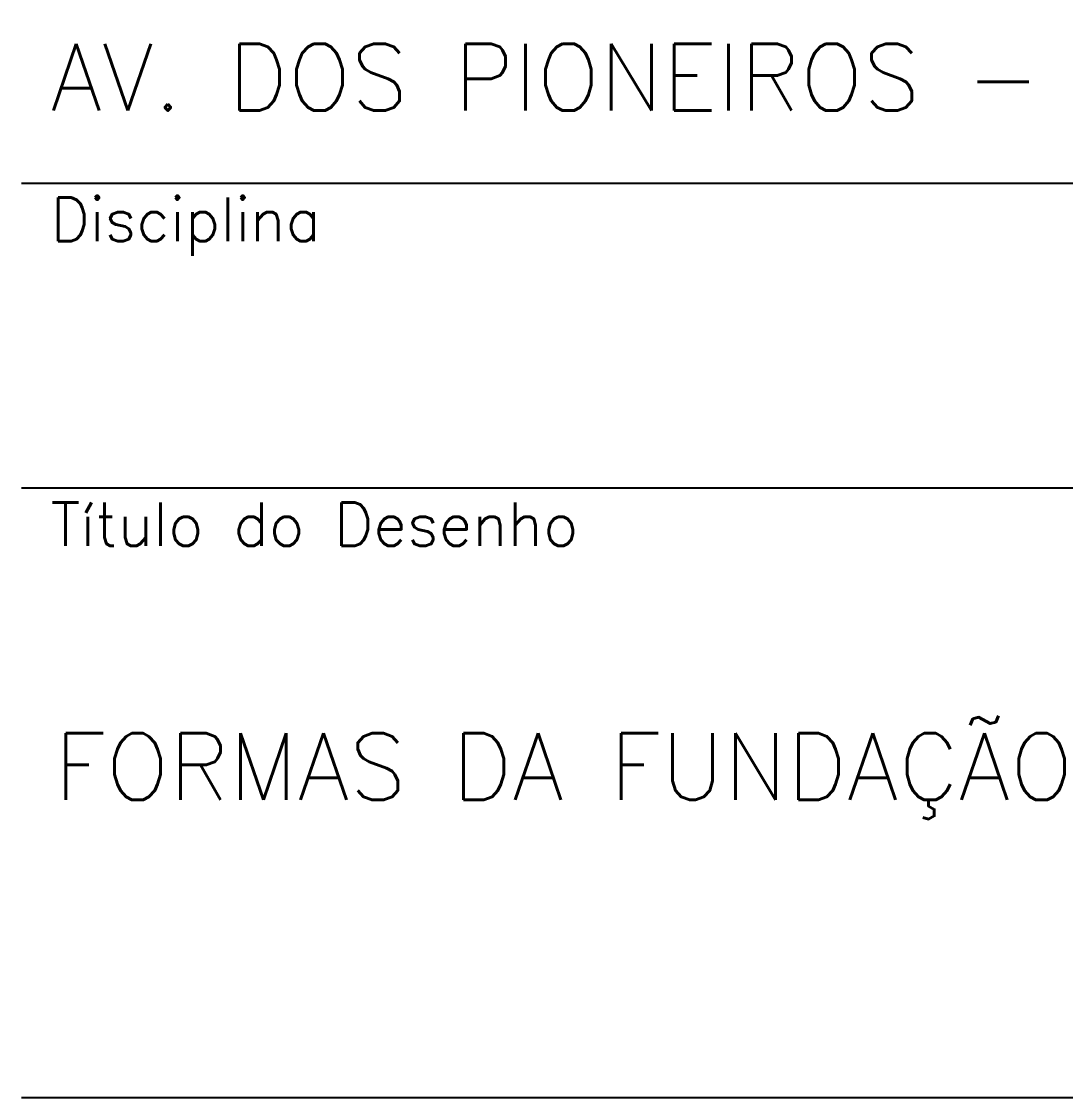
# Model space of a CAD drawing. Extents: x -9640 to 3028, y -572 to 5735.
# Drawn here: x 1715.4 to 1985.2, y -164.8 to 113.2 of the extents above; entities that cross this region are included whole.
import ezdxf

# ---------------------------------------------------------------- set-up
doc = ezdxf.new("R2010")
doc.units = 0
doc.header["$LTSCALE"] = 100
doc.header["$MEASUREMENT"] = 0
doc.layers.get('0').update_dxf_attribs({"color": 245, "linetype": 'CONTINUOUS'})
doc.layers.add('16', color=5, linetype='CONTINUOUS')
doc.layers.add('TEX1', color=7, linetype='CONTINUOUS')
doc.styles.get("Standard").update_dxf_attribs({"font": 'ROMANS.SHX'})

msp = doc.modelspace()

# ---------------------------------------------------------------- linework, layer by layer
for p, q in [((1715.424399, 71.409286), (2877.924399, 71.409286)), ((1715.424399, -7.340714), (2877.924399, -7.340714)), ((1715.424399, -164.840714), (2877.924399, -164.840714))]:
    msp.add_line(p, q)

# ---------------------------------------------------------------- texts
at = {"layer": '16', "color": 4}
msp.add_text('FORMAS DA FUNDAÇÃO - IMPLANTAÇÃO GERAL', height=17.25, dxfattribs=at).set_placement((1723.95877, -87.964097))
at = {"layer": 'TEX1'}
for s, height, p in [('AV. DOS PIONEIROS - LOTE 76 - PAULÍNIA/SP', 17.25, (1722.924399, 90.159286)), ('Disciplina', 11.25, (1722.924399, 56.409286)), ('Título do Desenho', 11.25, (1722.924399, -22.340714))]:
    msp.add_text(s, height=height, dxfattribs=at).set_placement(p)

doc.saveas('drawing.dxf')
